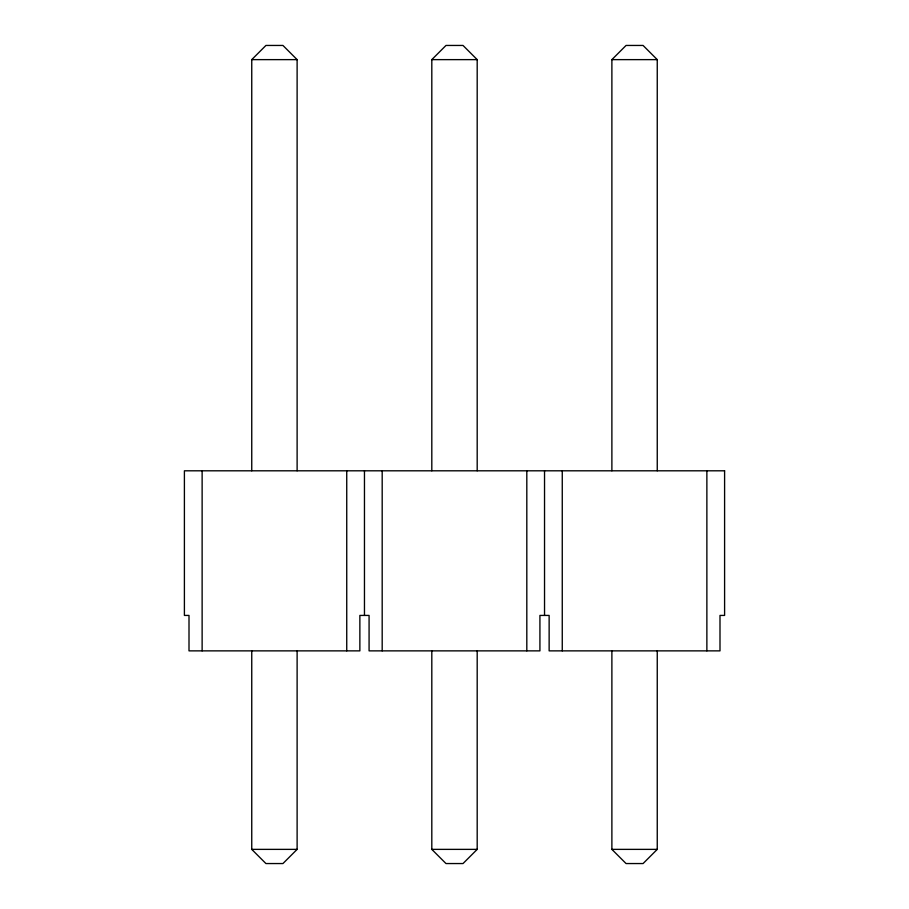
<?xml version="1.0" encoding="UTF-8"?>
<svg xmlns="http://www.w3.org/2000/svg" width="909" height="909" viewBox="0 0 909 909"><rect width="100%" height="100%" fill="white"/><g stroke="black" fill="none" stroke-linecap="round" stroke-linejoin="round"><path stroke-width="1.36" d="M251.748 470.805L251.748 59.63L265.928 45.45L282.938 45.45L297.118 59.63L297.118 470.805M431.809 470.805L431.809 59.63L445.989 45.45L463.011 45.45L477.191 59.63L477.191 470.805M611.882 470.805L611.882 59.63L626.062 45.45L643.072 45.45L657.252 59.63L657.252 470.805M297.118 650.867L297.118 849.37L282.938 863.55L265.928 863.55L251.748 849.37L251.748 650.867M477.191 650.867L477.191 849.37L463.011 863.55L445.989 863.55L431.809 849.37L431.809 650.867M657.252 650.867L657.252 849.37L643.072 863.55L626.062 863.55L611.882 849.37L611.882 650.867M251.748 59.63L297.118 59.63M431.809 59.63L477.191 59.63M611.882 59.63L657.252 59.63M251.748 849.37L297.118 849.37M431.809 849.37L477.191 849.37M611.882 849.37L657.252 849.37M706.872 470.805L706.872 650.867M562.262 470.805L562.262 650.867M544.536 470.805L544.536 615.427M526.811 470.805L526.811 650.867M382.189 470.805L382.189 650.867M364.464 470.805L364.464 615.427M346.738 470.805L346.738 650.867M202.128 470.805L202.128 650.867M724.598 470.805L184.402 470.805L184.402 615.427L189.004 615.427L189.004 650.867L359.862 650.867L359.862 615.427L369.077 615.427L369.077 650.867L539.923 650.867L539.923 615.427L549.138 615.427L549.138 650.867L719.996 650.867L719.996 615.427L724.598 615.427L724.598 470.805"/></g></svg>
